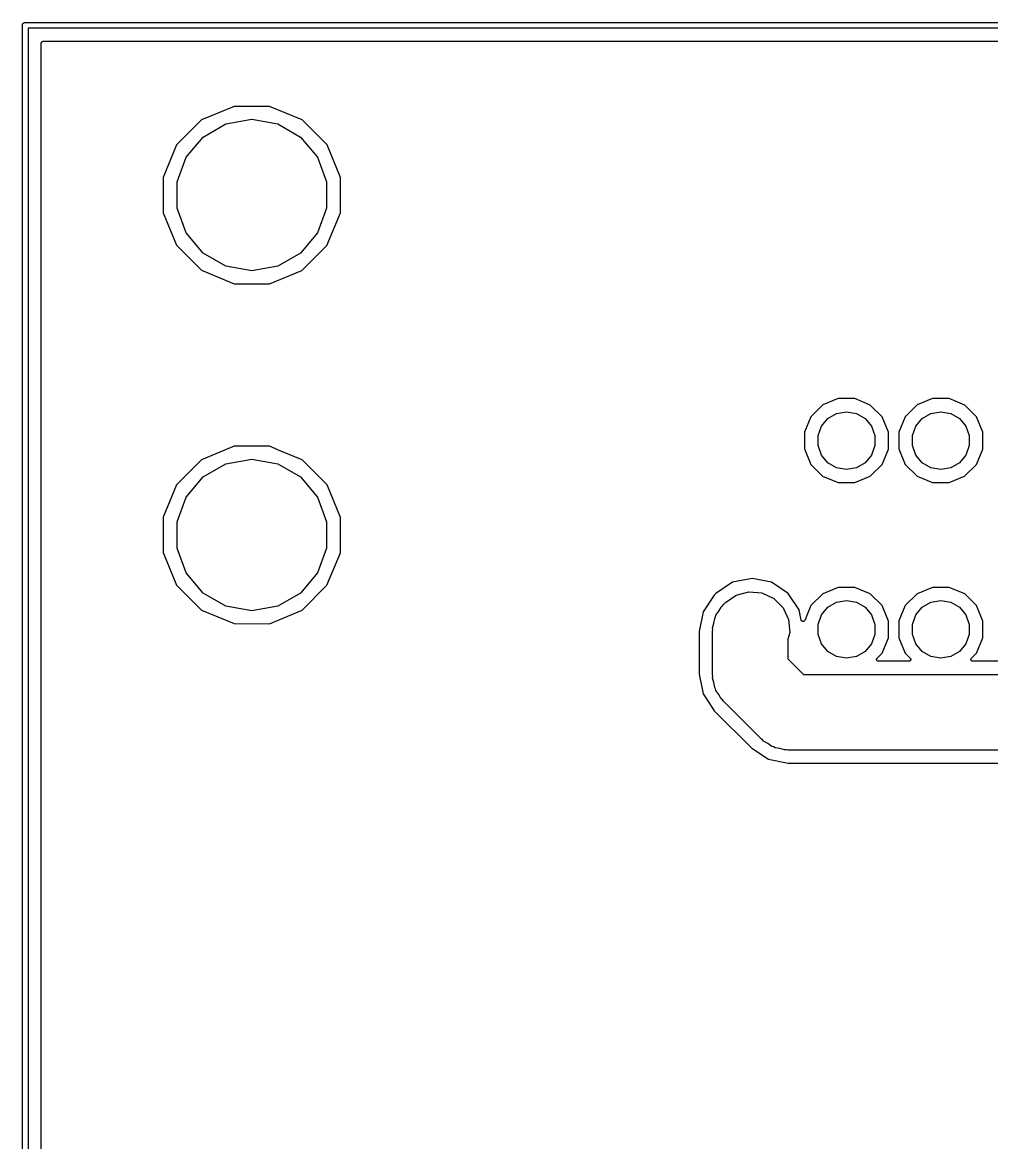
# Model space of a CAD drawing. Extents: x 85 to 212, y -151 to -91.
# Drawn here: x 85.42 to 111.09, y -121.1 to -91.42 of the extents above; entities that cross this region are included whole.
import ezdxf

# ---------------------------------------------------------------- set-up
doc = ezdxf.new("R2010")
doc.units = 0
doc.header["$MEASUREMENT"] = 0
doc.layers.add('BLACK', color=7, linetype='CONTINUOUS')

msp = doc.modelspace()

# ---------------------------------------------------------------- linework, layer by layer
at = {"layer": 'Black'}
for p, q in [((85.425, -91.5), (85.4261, -91.4935)), ((85.425, -150.7), (85.425, -91.5)), ((85.4261, -91.487), (85.4284, -91.4808)), ((85.4261, -91.4935), (85.4261, -91.487)), ((85.4284, -91.4808), (85.4295, -91.4743)), ((85.4295, -91.4743), (85.4328, -91.4687)), ((85.4328, -91.4687), (85.435, -91.4625)), ((85.435, -91.4625), (85.4393, -91.4575)), ((85.4393, -91.4575), (85.4425, -91.4518)), ((85.4425, -91.4518), (85.4476, -91.4476)), ((85.4476, -91.4476), (85.4518, -91.4425)), ((85.4518, -91.4425), (85.4575, -91.4393)), ((85.4575, -91.4393), (85.4625, -91.435)), ((85.4625, -91.435), (85.4687, -91.4328)), ((85.4687, -91.4328), (85.4743, -91.4295)), ((85.4743, -91.4295), (85.4808, -91.4284)), ((85.4808, -91.4284), (85.487, -91.4261)), ((85.487, -91.4261), (85.4935, -91.4261)), ((85.4935, -91.4261), (85.5, -91.425)), ((85.5, -91.425), (211.5, -91.425)), ((85.575, -91.575), (85.575, -150.625)), ((211.425, -91.575), (85.575, -91.575)), ((85.925, -91.975), (85.9258, -91.9707)), ((85.925, -96.4753), (85.925, -91.975)), ((85.9258, -91.9663), (85.9273, -91.9622)), ((85.9258, -91.9707), (85.9258, -91.9663)), ((85.9273, -91.9622), (85.928, -91.9579)), ((85.928, -91.9579), (85.9302, -91.9541)), ((85.9302, -91.9541), (85.9317, -91.95)), ((85.9317, -91.95), (85.9345, -91.9466)), ((85.9345, -91.9466), (85.9367, -91.9429)), ((85.9367, -91.9429), (85.94, -91.94)), ((85.94, -91.94), (85.9429, -91.9367)), ((85.9429, -91.9367), (85.9466, -91.9345)), ((85.9466, -91.9345), (85.95, -91.9317)), ((85.95, -91.9317), (85.9541, -91.9302)), ((85.9541, -91.9302), (85.9579, -91.928)), ((85.9579, -91.928), (85.9622, -91.9273)), ((85.9622, -91.9273), (85.9663, -91.9258)), ((85.9663, -91.9258), (85.9707, -91.9258)), ((85.9707, -91.9258), (85.975, -91.925)), ((85.975, -91.925), (211.025, -91.925)), ((91.0346, -93.6496), (90.1706, -94.0066)), ((91.9695, -93.6504), (91.0346, -93.6496)), ((92.8329, -94.0089), (91.9695, -93.6504)), ((90.1706, -94.0066), (89.5089, -94.6671)), ((90.8133, -94.1134), (91.5, -93.9924)), ((91.5, -93.9924), (92.1867, -94.1134)), ((93.4934, -94.6706), (92.8329, -94.0089)), ((90.2095, -94.4621), (90.8133, -94.1134)), ((92.1867, -94.1134), (92.7905, -94.4621)), ((89.7613, -94.9962), (90.2095, -94.4621)), ((92.7905, -94.4621), (93.2387, -94.9962)), ((89.5089, -94.6671), (89.1504, -95.5305)), ((93.8504, -95.5346), (93.4934, -94.6706)), ((89.5229, -95.6514), (89.7613, -94.9962)), ((93.2387, -94.9962), (93.4771, -95.6514)), ((89.1504, -95.5305), (89.1496, -96.4654)), ((93.8496, -96.4695), (93.8504, -95.5346)), ((89.5229, -96.3486), (89.5229, -95.6514)), ((93.4771, -95.6514), (93.4771, -96.3486)), ((89.7613, -97.0038), (89.5229, -96.3486)), ((93.4771, -96.3486), (93.2387, -97.0038)), ((85.925, -105.479), (85.925, -96.4753)), ((89.1496, -96.4654), (89.5066, -97.3294)), ((93.4911, -97.3329), (93.8496, -96.4695)), ((90.2095, -97.5379), (89.7613, -97.0038)), ((93.2387, -97.0038), (92.7905, -97.5379)), ((89.5066, -97.3294), (90.1671, -97.9911)), ((92.8294, -97.9934), (93.4911, -97.3329)), ((90.8133, -97.8866), (90.2095, -97.5379)), ((92.7905, -97.5379), (92.1867, -97.8866)), ((91.5, -98.0076), (90.8133, -97.8866)), ((92.1867, -97.8866), (91.5, -98.0076)), ((90.1671, -97.9911), (91.0305, -98.3496)), ((91.9654, -98.3504), (92.8294, -97.9934)), ((91.0305, -98.3496), (91.9654, -98.3504)), ((107.031, -101.391), (106.622, -101.56)), ((107.473, -101.392), (107.031, -101.391)), ((107.882, -101.561), (107.473, -101.392)), ((109.531, -101.391), (109.122, -101.56)), ((109.973, -101.392), (109.531, -101.391)), ((110.382, -101.561), (109.973, -101.392)), ((106.622, -101.56), (106.309, -101.873)), ((106.759, -101.918), (106.989, -101.785)), ((106.989, -101.785), (107.251, -101.739)), ((107.251, -101.739), (107.513, -101.785)), ((107.513, -101.785), (107.743, -101.918)), ((108.194, -101.875), (107.882, -101.561)), ((109.122, -101.56), (108.809, -101.873)), ((109.259, -101.918), (109.489, -101.785)), ((109.489, -101.785), (109.751, -101.739)), ((109.751, -101.739), (110.013, -101.785)), ((110.013, -101.785), (110.243, -101.918)), ((110.694, -101.875), (110.382, -101.561)), ((106.309, -101.873), (106.139, -102.281)), ((106.589, -102.121), (106.759, -101.918)), ((107.743, -101.918), (107.914, -102.121)), ((108.363, -102.283), (108.194, -101.875)), ((108.809, -101.873), (108.639, -102.281)), ((109.089, -102.121), (109.259, -101.918)), ((110.243, -101.918), (110.414, -102.121)), ((110.863, -102.283), (110.694, -101.875)), ((106.139, -102.281), (106.139, -102.724)), ((106.498, -102.371), (106.589, -102.121)), ((106.498, -102.636), (106.498, -102.371)), ((107.914, -102.121), (108.004, -102.371)), ((108.004, -102.371), (108.004, -102.636)), ((108.363, -102.726), (108.363, -102.283)), ((108.639, -102.281), (108.639, -102.724)), ((108.998, -102.371), (109.089, -102.121)), ((108.998, -102.636), (108.998, -102.371)), ((110.414, -102.121), (110.504, -102.371)), ((110.504, -102.371), (110.504, -102.636)), ((110.863, -102.726), (110.863, -102.283)), ((91.0357, -102.653), (90.1717, -103.01)), ((91.9706, -102.654), (91.0357, -102.653)), ((92.2738, -102.78), (91.9706, -102.654)), ((106.589, -102.886), (106.498, -102.636)), ((108.004, -102.636), (107.914, -102.886)), ((109.089, -102.886), (108.998, -102.636)), ((110.504, -102.636), (110.414, -102.886)), ((92.834, -103.013), (92.2738, -102.78)), ((92.2738, -102.78), (92.2738, -102.78)), ((106.139, -102.724), (106.308, -103.133)), ((106.759, -103.09), (106.589, -102.886)), ((107.914, -102.886), (107.743, -103.09)), ((108.193, -103.134), (108.363, -102.726)), ((108.639, -102.724), (108.808, -103.133)), ((109.259, -103.09), (109.089, -102.886)), ((110.414, -102.886), (110.243, -103.09)), ((110.693, -103.134), (110.863, -102.726)), ((90.1717, -103.01), (89.51, -103.671)), ((90.2106, -103.466), (90.8144, -103.117)), ((90.8144, -103.117), (91.5011, -102.996)), ((91.5011, -102.996), (92.1878, -103.117)), ((92.1878, -103.117), (92.7916, -103.466)), ((93.4945, -103.674), (92.834, -103.013)), ((106.308, -103.133), (106.62, -103.446)), ((106.989, -103.222), (106.759, -103.09)), ((107.251, -103.269), (106.989, -103.222)), ((107.513, -103.222), (107.251, -103.269)), ((107.743, -103.09), (107.513, -103.222)), ((107.88, -103.447), (108.193, -103.134)), ((108.808, -103.133), (109.12, -103.446)), ((109.489, -103.222), (109.259, -103.09)), ((109.751, -103.269), (109.489, -103.222)), ((110.013, -103.222), (109.751, -103.269)), ((110.243, -103.09), (110.013, -103.222)), ((110.38, -103.447), (110.693, -103.134)), ((89.7624, -104), (90.2106, -103.466)), ((92.7916, -103.466), (93.2398, -104)), ((106.62, -103.446), (107.029, -103.615)), ((107.471, -103.616), (107.88, -103.447)), ((109.12, -103.446), (109.529, -103.615)), ((109.971, -103.616), (110.38, -103.447)), ((89.51, -103.671), (89.1515, -104.534)), ((93.8515, -104.538), (93.4945, -103.674)), ((107.029, -103.615), (107.471, -103.616)), ((109.529, -103.615), (109.971, -103.616)), ((89.524, -104.655), (89.7624, -104)), ((93.2398, -104), (93.4782, -104.655)), ((89.1515, -104.534), (89.1507, -105.469)), ((89.524, -105.352), (89.524, -104.655)), ((93.4782, -104.655), (93.4782, -105.352)), ((93.8507, -105.473), (93.8515, -104.538)), ((85.925, -107.555), (85.925, -105.479)), ((89.1507, -105.469), (89.5077, -106.333)), ((89.7624, -106.007), (89.524, -105.352)), ((93.4782, -105.352), (93.2398, -106.007)), ((93.4922, -106.337), (93.8507, -105.473)), ((90.2106, -106.542), (89.7624, -106.007)), ((93.2398, -106.007), (92.7916, -106.542)), ((104.751, -106.155), (104.235, -106.257)), ((105.267, -106.257), (104.751, -106.155)), ((89.5077, -106.333), (90.1682, -106.995)), ((92.8305, -106.997), (93.4922, -106.337)), ((104.235, -106.257), (103.793, -106.552)), ((104.328, -106.597), (104.664, -106.507)), ((104.664, -106.507), (105.01, -106.538)), ((105.705, -106.55), (105.267, -106.257)), ((107.031, -106.391), (106.622, -106.56)), ((107.473, -106.392), (107.031, -106.391)), ((107.882, -106.561), (107.473, -106.392)), ((109.531, -106.391), (109.122, -106.56)), ((109.973, -106.392), (109.531, -106.391)), ((110.382, -106.561), (109.973, -106.392)), ((90.8144, -106.89), (90.2106, -106.542)), ((92.7916, -106.542), (92.1878, -106.89)), ((103.749, -106.597), (103.454, -107.038)), ((103.793, -106.552), (103.749, -106.597)), ((103.993, -106.848), (104.044, -106.796)), ((104.044, -106.796), (104.328, -106.597)), ((105.01, -106.538), (105.325, -106.684)), ((105.325, -106.684), (105.57, -106.93)), ((105.997, -106.987), (105.705, -106.55)), ((106.622, -106.56), (106.309, -106.873)), ((106.759, -106.918), (106.989, -106.785)), ((106.989, -106.785), (107.251, -106.739)), ((107.251, -106.739), (107.513, -106.785)), ((107.513, -106.785), (107.743, -106.918)), ((108.194, -106.875), (107.882, -106.561)), ((109.122, -106.56), (108.809, -106.873)), ((109.259, -106.918), (109.489, -106.785)), ((109.489, -106.785), (109.751, -106.739)), ((109.751, -106.739), (110.013, -106.785)), ((110.013, -106.785), (110.243, -106.918)), ((110.694, -106.875), (110.382, -106.561)), ((90.1682, -106.995), (91.0316, -107.353)), ((91.5011, -107.011), (90.8144, -106.89)), ((92.1878, -106.89), (91.5011, -107.011)), ((91.9665, -107.354), (92.8305, -106.997)), ((103.454, -107.038), (103.35, -107.56)), ((103.794, -107.132), (103.869, -107.025)), ((103.869, -107.025), (103.934, -106.912)), ((103.934, -106.912), (103.968, -106.884)), ((103.968, -106.884), (103.993, -106.848)), ((105.57, -106.93), (105.717, -107.245)), ((106.051, -107.256), (105.997, -106.987)), ((106.309, -106.873), (106.146, -107.265)), ((106.498, -107.371), (106.589, -107.121)), ((106.589, -107.121), (106.759, -106.918)), ((107.743, -106.918), (107.914, -107.121)), ((107.914, -107.121), (108.004, -107.371)), ((108.363, -107.283), (108.194, -106.875)), ((108.809, -106.873), (108.639, -107.281)), ((108.998, -107.371), (109.089, -107.121)), ((109.089, -107.121), (109.259, -106.918)), ((110.243, -106.918), (110.414, -107.121)), ((110.414, -107.121), (110.504, -107.371)), ((110.863, -107.283), (110.694, -106.875)), ((91.0316, -107.353), (91.9665, -107.354)), ((103.704, -107.468), (103.738, -107.341)), ((103.738, -107.341), (103.76, -107.213)), ((103.76, -107.213), (103.782, -107.175)), ((103.782, -107.175), (103.794, -107.132)), ((105.717, -107.245), (105.747, -107.591)), ((106.052, -107.258), (106.051, -107.256)), ((106.052, -107.261), (106.052, -107.258)), ((106.055, -107.266), (106.052, -107.261)), ((106.057, -107.272), (106.055, -107.266)), ((106.059, -107.274), (106.057, -107.272)), ((106.06, -107.276), (106.059, -107.274)), ((106.065, -107.28), (106.06, -107.276)), ((106.069, -107.285), (106.065, -107.28)), ((106.071, -107.286), (106.069, -107.285)), ((106.073, -107.288), (106.071, -107.286)), ((106.079, -107.29), (106.073, -107.288)), ((106.084, -107.293), (106.079, -107.29)), ((106.086, -107.294), (106.084, -107.293)), ((106.089, -107.295), (106.086, -107.294)), ((106.095, -107.295), (106.089, -107.295)), ((106.101, -107.296), (106.095, -107.295)), ((106.104, -107.295), (106.101, -107.296)), ((106.106, -107.296), (106.104, -107.295)), ((106.112, -107.294), (106.106, -107.296)), ((106.118, -107.293), (106.112, -107.294)), ((106.12, -107.291), (106.118, -107.293)), ((106.123, -107.29), (106.12, -107.291)), ((106.128, -107.287), (106.123, -107.29)), ((106.133, -107.284), (106.128, -107.287)), ((106.135, -107.281), (106.133, -107.284)), ((106.137, -107.28), (106.135, -107.281)), ((106.14, -107.275), (106.137, -107.28)), ((106.144, -107.27), (106.14, -107.275)), ((106.145, -107.267), (106.144, -107.27)), ((106.146, -107.265), (106.145, -107.267)), ((106.498, -107.636), (106.498, -107.371)), ((108.004, -107.371), (108.004, -107.636)), ((108.363, -107.726), (108.363, -107.283)), ((108.639, -107.281), (108.639, -107.724)), ((108.998, -107.636), (108.998, -107.371)), ((110.504, -107.371), (110.504, -107.636)), ((110.863, -107.726), (110.863, -107.283)), ((85.925, -122.976), (85.925, -107.555)), ((103.35, -107.56), (103.35, -108.695)), ((103.7, -107.555), (103.708, -107.511)), ((103.7, -108.7), (103.7, -107.555)), ((103.708, -107.511), (103.704, -107.468)), ((105.747, -107.591), (105.7, -107.767)), ((106.589, -107.886), (106.498, -107.636)), ((108.004, -107.636), (107.914, -107.886)), ((109.089, -107.886), (108.998, -107.636)), ((110.504, -107.636), (110.414, -107.886)), ((105.7, -107.767), (105.7, -108.286)), ((106.759, -108.09), (106.589, -107.886)), ((107.914, -107.886), (107.743, -108.09)), ((108.193, -108.134), (108.363, -107.726)), ((108.639, -107.724), (108.808, -108.133)), ((109.259, -108.09), (109.089, -107.886)), ((110.414, -107.886), (110.243, -108.09)), ((110.693, -108.134), (110.863, -107.726)), ((105.7, -108.286), (106.114, -108.7)), ((106.989, -108.222), (106.759, -108.09)), ((107.251, -108.269), (106.989, -108.222)), ((107.513, -108.222), (107.251, -108.269)), ((107.743, -108.09), (107.513, -108.222)), ((108.048, -108.296), (108.049, -108.293)), ((108.049, -108.302), (108.048, -108.296)), ((108.049, -108.291), (108.051, -108.285)), ((108.049, -108.293), (108.049, -108.291)), ((108.049, -108.309), (108.049, -108.302)), ((108.05, -108.311), (108.049, -108.309)), ((108.05, -108.313), (108.05, -108.311)), ((108.053, -108.319), (108.05, -108.313)), ((108.051, -108.285), (108.053, -108.279)), ((108.053, -108.279), (108.054, -108.277)), ((108.054, -108.277), (108.055, -108.275)), ((108.055, -108.275), (108.059, -108.27)), ((108.059, -108.27), (108.063, -108.265)), ((108.063, -108.265), (108.193, -108.134)), ((108.808, -108.133), (108.94, -108.265)), ((108.94, -108.265), (108.943, -108.27)), ((108.943, -108.27), (108.948, -108.275)), ((108.948, -108.275), (108.948, -108.277)), ((108.948, -108.277), (108.95, -108.279)), ((108.95, -108.279), (108.951, -108.285)), ((108.953, -108.313), (108.95, -108.319)), ((108.951, -108.285), (108.953, -108.291)), ((108.953, -108.291), (108.953, -108.294)), ((108.953, -108.294), (108.954, -108.296)), ((108.954, -108.296), (108.953, -108.302)), ((108.953, -108.302), (108.953, -108.309)), ((108.953, -108.309), (108.953, -108.311)), ((108.953, -108.311), (108.953, -108.313)), ((109.489, -108.222), (109.259, -108.09)), ((109.751, -108.269), (109.489, -108.222)), ((110.013, -108.222), (109.751, -108.269)), ((110.243, -108.09), (110.013, -108.222)), ((110.548, -108.296), (110.549, -108.293)), ((110.549, -108.302), (110.548, -108.296)), ((110.549, -108.291), (110.551, -108.285)), ((110.549, -108.293), (110.549, -108.291)), ((110.549, -108.309), (110.549, -108.302)), ((110.55, -108.311), (110.549, -108.309)), ((110.55, -108.313), (110.55, -108.311)), ((110.553, -108.319), (110.55, -108.313)), ((110.551, -108.285), (110.553, -108.279)), ((110.553, -108.279), (110.554, -108.277)), ((110.554, -108.277), (110.555, -108.275)), ((110.555, -108.275), (110.559, -108.27)), ((110.559, -108.27), (110.563, -108.265)), ((110.563, -108.265), (110.693, -108.134)), ((108.055, -108.325), (108.053, -108.319)), ((108.056, -108.327), (108.055, -108.325)), ((108.057, -108.329), (108.056, -108.327)), ((108.062, -108.333), (108.057, -108.329)), ((108.066, -108.338), (108.062, -108.333)), ((108.068, -108.339), (108.066, -108.338)), ((108.069, -108.341), (108.068, -108.339)), ((108.075, -108.344), (108.069, -108.341)), ((108.081, -108.347), (108.075, -108.344)), ((108.083, -108.347), (108.081, -108.347)), ((108.085, -108.348), (108.083, -108.347)), ((108.092, -108.349), (108.085, -108.348)), ((108.098, -108.35), (108.092, -108.349)), ((108.904, -108.35), (108.098, -108.35)), ((108.911, -108.349), (108.904, -108.35)), ((108.917, -108.348), (108.911, -108.349)), ((108.919, -108.347), (108.917, -108.348)), ((108.921, -108.347), (108.919, -108.347)), ((108.927, -108.344), (108.921, -108.347)), ((108.933, -108.341), (108.927, -108.344)), ((108.934, -108.339), (108.933, -108.341)), ((108.936, -108.338), (108.934, -108.339)), ((108.941, -108.333), (108.936, -108.338)), ((108.945, -108.329), (108.941, -108.333)), ((108.946, -108.327), (108.945, -108.329)), ((108.948, -108.325), (108.946, -108.327)), ((108.95, -108.319), (108.948, -108.325)), ((110.555, -108.325), (110.553, -108.319)), ((110.556, -108.327), (110.555, -108.325)), ((110.557, -108.329), (110.556, -108.327)), ((110.562, -108.333), (110.557, -108.329)), ((110.566, -108.338), (110.562, -108.333)), ((110.568, -108.339), (110.566, -108.338)), ((110.569, -108.341), (110.568, -108.339)), ((110.575, -108.344), (110.569, -108.341)), ((110.581, -108.347), (110.575, -108.344)), ((110.583, -108.347), (110.581, -108.347)), ((110.585, -108.348), (110.583, -108.347)), ((110.592, -108.349), (110.585, -108.348)), ((110.598, -108.35), (110.592, -108.349)), ((111.404, -108.35), (110.598, -108.35)), ((103.35, -108.695), (103.454, -109.216)), ((103.708, -108.743), (103.7, -108.7)), ((103.704, -108.787), (103.708, -108.743)), ((103.738, -108.913), (103.704, -108.787)), ((106.114, -108.7), (114.2, -108.7)), ((103.76, -109.042), (103.738, -108.913)), ((103.782, -109.08), (103.76, -109.042)), ((103.794, -109.123), (103.782, -109.08)), ((103.869, -109.23), (103.794, -109.123)), ((103.454, -109.216), (103.625, -109.472)), ((103.625, -109.472), (103.749, -109.658)), ((103.934, -109.343), (103.869, -109.23)), ((103.968, -109.371), (103.934, -109.343)), ((103.993, -109.407), (103.968, -109.371)), ((104.993, -110.407), (103.993, -109.407)), ((103.749, -109.658), (104.742, -110.651)), ((104.742, -110.651), (105.184, -110.946)), ((105.029, -110.432), (104.993, -110.407)), ((105.057, -110.466), (105.029, -110.432)), ((105.17, -110.531), (105.057, -110.466)), ((105.277, -110.606), (105.17, -110.531)), ((105.32, -110.618), (105.277, -110.606)), ((105.358, -110.64), (105.32, -110.618)), ((105.487, -110.662), (105.358, -110.64)), ((105.613, -110.696), (105.487, -110.662)), ((105.184, -110.946), (105.705, -111.05)), ((105.657, -110.692), (105.613, -110.696)), ((105.7, -110.7), (105.657, -110.692)), ((113.786, -110.7), (105.7, -110.7)), ((105.705, -111.05), (113.62, -111.05))]:
    msp.add_line(p, q, dxfattribs=at)

doc.saveas('drawing.dxf')
